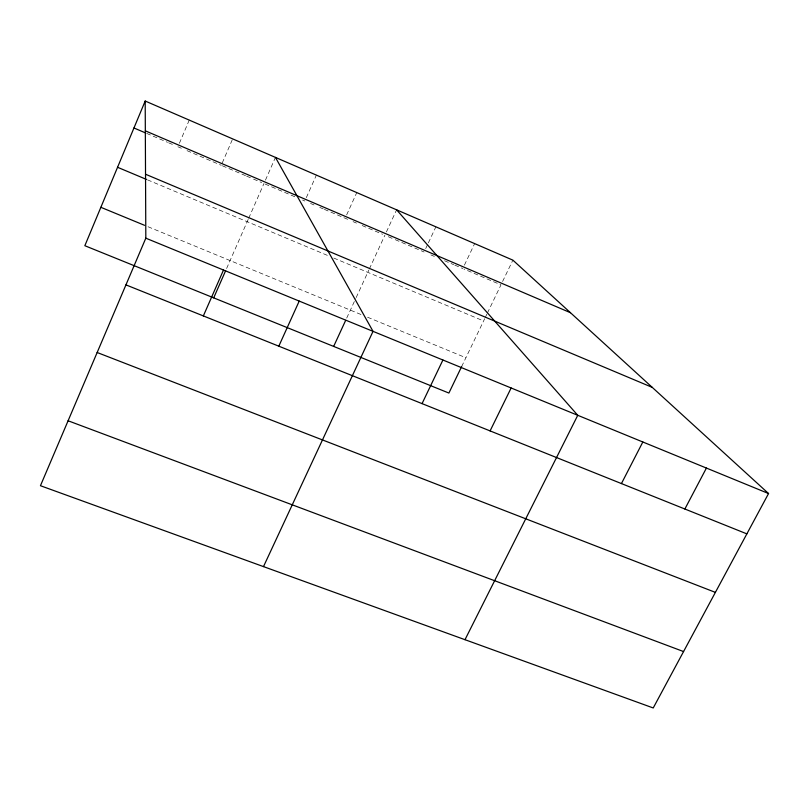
<?xml version="1.0" encoding="UTF-8"?>
<svg xmlns="http://www.w3.org/2000/svg" width="809" height="809" viewBox="0 0 809 809"><rect width="100%" height="100%" fill="white"/><g stroke="black" fill="none" stroke-linecap="round" stroke-linejoin="round"><path stroke-width="0.61" stroke-dasharray="4.04 3.03" d="M179.396 143.284L189.245 120.096M222.242 162.993L232.658 138.875M226.621 268.477L248.201 219.381M248.707 218.228L263.946 183.542M265.453 180.134L275.444 157.391M306.328 197.639L316.39 175.108M346.646 214.901L356.769 192.582M346.717 318.068L355.657 298.683M356.182 297.54L368.833 270.085M369.349 268.962L384.882 235.237M386.409 231.93L396.086 210.927M425.706 248.575L427.85 243.994M428.386 242.852L435.879 226.823M464.406 265.15L474.64 243.6M461.646 366.568L484.682 318.706M485.228 317.573L486.856 314.195M487.402 313.063L500.973 284.869L463.951 269.043M502.591 281.492L512.876 260.144M148.057 226.753L361.856 314.863M367.589 317.229L465.893 357.74M147.551 179.871L328.141 255.684M333.804 258.071L483.6 320.961M146.682 133.414L167.503 142.313M168.666 142.809L174.451 145.286M177.919 146.763L181.337 148.229M187.041 150.666L221.241 165.289M222.404 165.784L245.481 175.644M246.634 176.14L252.408 178.607M253.561 179.102L261.641 182.561M265.089 184.027L295.74 197.133M302.546 200.045L304.821 201.016M310.575 203.474L314.034 204.95M319.788 207.417L323.246 208.894M324.399 209.379L348.537 219.704M353.078 221.646L356.486 223.102M362.169 225.529L382.617 234.266M388.34 236.724L394.114 239.191M395.267 239.676L424.108 252.003M430.934 254.926L434.342 256.382M444.586 260.761L453.687 264.654M454.83 265.14L462.799 268.548"/><path stroke-width="1.21" d="M145.195 101.034L145.822 238.18L40.45 485.713L653.227 707.966L768.55 493.541L512.876 260.144L145.195 101.034L84.844 245.714L448.894 393.053L461.646 366.568M203.352 315.925L223.506 270.034M213.697 297.864L225.62 270.742M278.812 346.181L299.219 301.079M333.662 346.414L345.676 320.344M263.491 566.613L373.03 331.346L275.444 157.391M422.055 403.62L442.917 360.005M490.092 430.904L511.136 387.986M464.993 639.697L577.757 415.3L396.592 209.824M621.433 483.58L642.831 441.987M684.869 509.013L706.419 468.057M68.098 420.771L683.565 651.558M97.151 352.502L715.399 592.38M125.941 284.879L746.859 533.869M145.822 238.18L768.55 493.541M100.862 207.306L144.558 225.317M145.529 174.228L652.256 387.38M117.558 167.281L146.399 179.386M145.337 130.836L570.476 312.719M133.96 127.974L145.529 132.919"/></g></svg>
